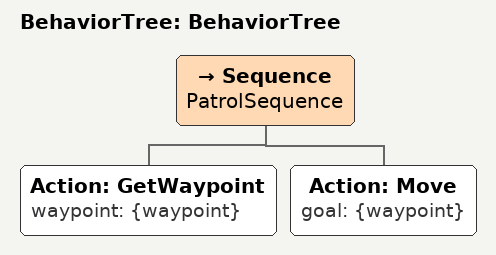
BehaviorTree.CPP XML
<?xml version="1.0"?>
<root main_tree_to_execute="BehaviorTree">

  <!-- ÁRBOL PRINCIPAL -->
  <BehaviorTree ID="BehaviorTree">
    <Sequence name="PatrolSequence">
      <!-- GetWaypoint tomará el PoseStamped de bb “waypoint” y lo re-publicará con frame/timestamp -->
      <Action ID="GetWaypoint" waypoint="{waypoint}" />
      <!-- Move recibirá ese mismo “waypoint” como goal -->
      <Action ID="Move"      goal="{waypoint}"    />
    </Sequence>
  </BehaviorTree>

  <!-- MODELO DE NODOS Y PUERTOS -->

</root>
